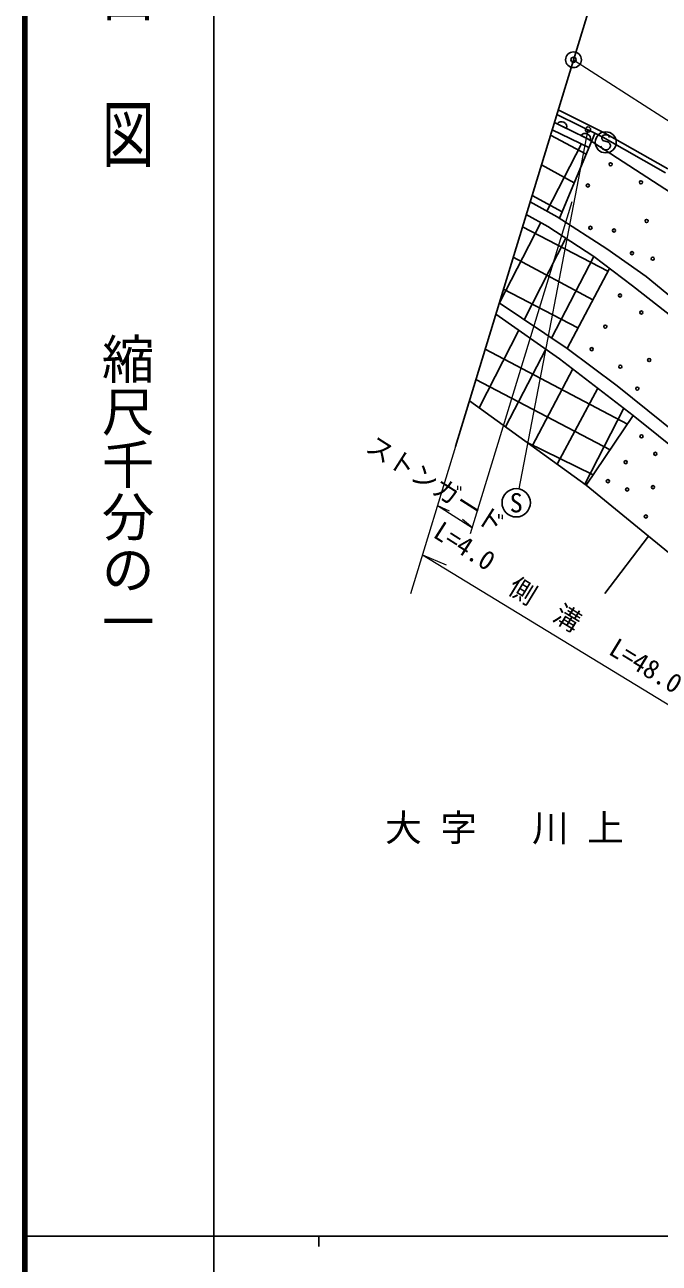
# Model space of a CAD drawing. Units: millimetres at full size, sheet at 1:1000; details may follow other scales. Extents: x 40000 to 680000, y 20000 to 380000.
# Drawn here: x 40000 to 100399, y 202409 to 320330 of the extents above; entities that cross this region are included whole.
import ezdxf
from ezdxf.enums import TextEntityAlignment as Align

# ---------------------------------------------------------------- set-up
doc = ezdxf.new("R2010")
doc.units = ezdxf.units.MM
doc.header["$LTSCALE"] = 1000
doc.header["$PDMODE"] = 32
doc.header["$PDSIZE"] = 500
doc.linetypes.add('CHAIN', pattern=[18.5, 12, -1.5, 3.5, -1.5])
for name, color, linetype, lineweight in [('M-BGD', 7, 'Continuous', 25), ('M-BGD-EXST', 7, 'Continuous', 25), ('M-BMK', 2, 'CHAIN', 13), ('M-BMK-OTRS', 5, 'Continuous', 25), ('M-BMK-SRVR', 3, 'Continuous', 25), ('M-STR-HTXT', 7, 'Continuous', 13), ('M-STR-STRC', 7, 'Continuous', 25), ('M-TTL', 2, 'Continuous', 140), ('M-TTL-BAND', 7, 'Continuous', 25)]:
    doc.layers.add(name, color=color, linetype=linetype, lineweight=lineweight)
doc.layers.add('M-BMK-HTXT', color=7, linetype='Continuous')
doc.layers.add('M-OTRS', color=6, linetype='Continuous')
doc.styles.add('@ＭＳ ゴシック', font='')
doc.styles.add('ＭＳ ゴシック', font='')
doc.styles.get('@ＭＳ ゴシック').set_extended_font_data('@MS Gothic')
doc.styles.get('ＭＳ ゴシック').set_extended_font_data('MS Gothic')

msp = doc.modelspace()

# ---------------------------------------------------------------- linework, layer by layer
at = {"layer": 'M-BGD'}
for p, q in [((90203, 310328), (93698, 308643)), ((90695, 310898), (91583, 310458)), ((89692, 302587), (92990, 308984)), ((90052, 309831), (93435, 308010)), ((90894, 301904), (94260, 309993)), ((92951, 309781), (93839, 309341)), ((92300, 305282), (89185, 306990)), ((91152, 302524), (88292, 304067)), ((85154, 293786), (89129, 301494)), ((95511, 296855), (87379, 301075)), ((87552, 292247), (91507, 300002)), ((94080, 294153), (86504, 298209)), ((94165, 298262), (90146, 290501)), ((91620, 289510), (95657, 297131)), ((92654, 291461), (85572, 295157)), ((83270, 283847), (87043, 291248)), ((97377, 282305), (83825, 289432)), ((89603, 289451), (85766, 282042)), ((95725, 279850), (82947, 286558)), ((92165, 287568), (88291, 280216)), ((90693, 278479), (94552, 285728)), ((97024, 283823), (93305, 276590)), ((93457, 276480), (97929, 283125)), ((94125, 277472), (87812, 280562)), ((95232, 266163), (99378, 271649))]:
    msp.add_line(p, q, dxfattribs=at)
for points in [[(90651, 311794), (95019, 309613), (101000, 306245)], [(90781, 312221), (95226, 310002), (101223, 306624)], [(126607, 282728), (118106, 292779), (115333, 294274), (104425, 302595), (102114, 303944), (93547, 309486), (90419, 311034)], [(87744, 302270), (89809, 301114), (94165, 298262), (97846, 295472), (102512, 291812), (109564, 285564), (115357, 280047), (118776, 277092), (120871, 277156), (115388, 282047), (110030, 287033), (103834, 292523), (99153, 296370), (95427, 298986), (90680, 302042), (88107, 303461)], [(114180, 270657), (111121, 273608), (105009, 279045), (96406, 285953), (91620, 289510), (85173, 293848)], [(113143, 269649), (108124, 274540), (102756, 279268), (97929, 283125), (90921, 288526), (84849, 292788)], [(126607, 282728), (107599, 264264), (103335, 268388), (99378, 271649), (93457, 276480), (82328, 284528)]]:
    msp.add_lwpolyline(points, dxfattribs=at)
for centre in [(95768, 307050), (98657, 305328), (93601, 305023), (93851, 300996), (96096, 300740), (99196, 301653), (97812, 298582), (99777, 298057), (96666, 294552), (98699, 292933), (95265, 291588), (93974, 289446), (96693, 287772), (99440, 288403), (98314, 285685), (98715, 281141), (100029, 279473), (97210, 278680), (95512, 276871), (97347, 276082), (99810, 276301), (99126, 273511)]:
    msp.add_circle(centre, 150, dxfattribs=at)
for centre in [(91096, 310590), (93351, 309473)]:
    msp.add_arc(centre, 505, 344.83308, 142.49128, dxfattribs=at)
at = {"layer": 'M-BGD-EXST'}
for centre, radius in [((93617, 310353), 250), ((86783, 274816), 1350)]:
    msp.add_circle(centre, radius, dxfattribs=at)
at = {"layer": 'M-BMK'}
msp.add_lwpolyline([(92240, 316999), (133651, 290343), (143971, 283587), (150431, 279446), (155420, 276596), (161120, 273529), (164794, 271710), (166744, 270921), (168855, 270202), (171731, 269321), (175149, 268464), (179501, 267800), (183961, 267360)], dxfattribs=at)
at = {"layer": 'M-BMK-OTRS'}
msp.add_line((96923, 332339), (80996, 280165), dxfattribs=at)
at = {"layer": 'M-BMK-SRVR'}
msp.add_circle((92240, 316999), 750, dxfattribs=at)
msp.add_circle((92240, 316999), 750, dxfattribs=at)
at = {"layer": 'M-OTRS'}
msp.add_point((92240, 316999), dxfattribs=at)
at = {"layer": 'M-STR-HTXT'}
for p, q in [((93617, 310353), (87038, 276142)), ((82443, 271890), (92121, 303518)), ((80996, 280165), (76713, 266134)), ((79284, 274556), (82611, 272440)), ((79284, 274556), (80401, 274048)), ((82611, 272440), (81677, 273237)), ((77853, 269870), (107469, 251830)), ((77853, 269870), (80107, 268897))]:
    msp.add_line(p, q, dxfattribs=at)
at = {"layer": 'M-STR-STRC'}
for p, q in [((95033, 309774), (94942, 309592)), ((94942, 309592), (94942, 309501)), ((94942, 309501), (95033, 309319)), ((95215, 309865), (95033, 309774)), ((95033, 309319), (95578, 309137)), ((95396, 309865), (95215, 309865)), ((95578, 309774), (95396, 309865)), ((95669, 309592), (95578, 309774)), ((95578, 309137), (95669, 309047)), ((95669, 309047), (95760, 308865)), ((94942, 308592), (94851, 308774)), ((95033, 308501), (94942, 308592)), ((95215, 308410), (95033, 308501)), ((95396, 308410), (95215, 308410)), ((95578, 308501), (95396, 308410)), ((95669, 308592), (95578, 308501)), ((95760, 308774), (95669, 308592)), ((95760, 308865), (95760, 308774))]:
    msp.add_line(p, q, dxfattribs=at)
msp.add_circle((95305, 309137), 1000, dxfattribs=at)
at = {"layer": 'M-TTL'}
msp.add_line((40000, 380000), (40000, 20000), dxfattribs=at)
at = {"layer": 'M-TTL-BAND'}
for p, q in [((58000, 370000), (58000, 20000)), ((40000, 205000), (579000, 205000)), ((68000, 205000), (68000, 204000))]:
    msp.add_line(p, q, dxfattribs=at)

# ---------------------------------------------------------------- texts
at = {"layer": 'M-BGD-EXST', "style": 'ＭＳ ゴシック'}
msp.add_text('S', height=1833, dxfattribs=at).set_placement((86783, 274816), align=Align.MIDDLE_CENTER)
at = {"layer": 'M-BMK-HTXT', "style": 'ＭＳ ゴシック'}
msp.add_text('大 字   川 上', height=2566, dxfattribs=at).set_placement((85669, 243869), align=Align.MIDDLE_CENTER)
at = {"layer": 'M-STR-HTXT', "style": 'ＭＳ ゴシック'}
for s, rotation, p in [('ストンガード', 327.546, (78346, 275322)), ('L=4.0', 327.546, (81098, 269471)), ('側  溝   L=48.0', 328.653, (93576, 260973))]:
    msp.add_text(s, height=1833, rotation=rotation, dxfattribs=at).set_placement(p, align=Align.BOTTOM_CENTER)
at = {"layer": 'M-TTL-BAND', "style": '@ＭＳ ゴシック', "width": 1.4}
msp.add_text('平  面  図', height=3666, rotation=270, dxfattribs=at).set_placement((49777, 306475), align=Align.MIDDLE_RIGHT)
at = {"layer": 'M-TTL-BAND', "style": '@ＭＳ ゴシック'}
msp.add_text('縮尺千分の一', height=3666, rotation=270, dxfattribs=at).set_placement((49777, 261030), align=Align.MIDDLE_RIGHT)

doc.saveas('drawing.dxf')
